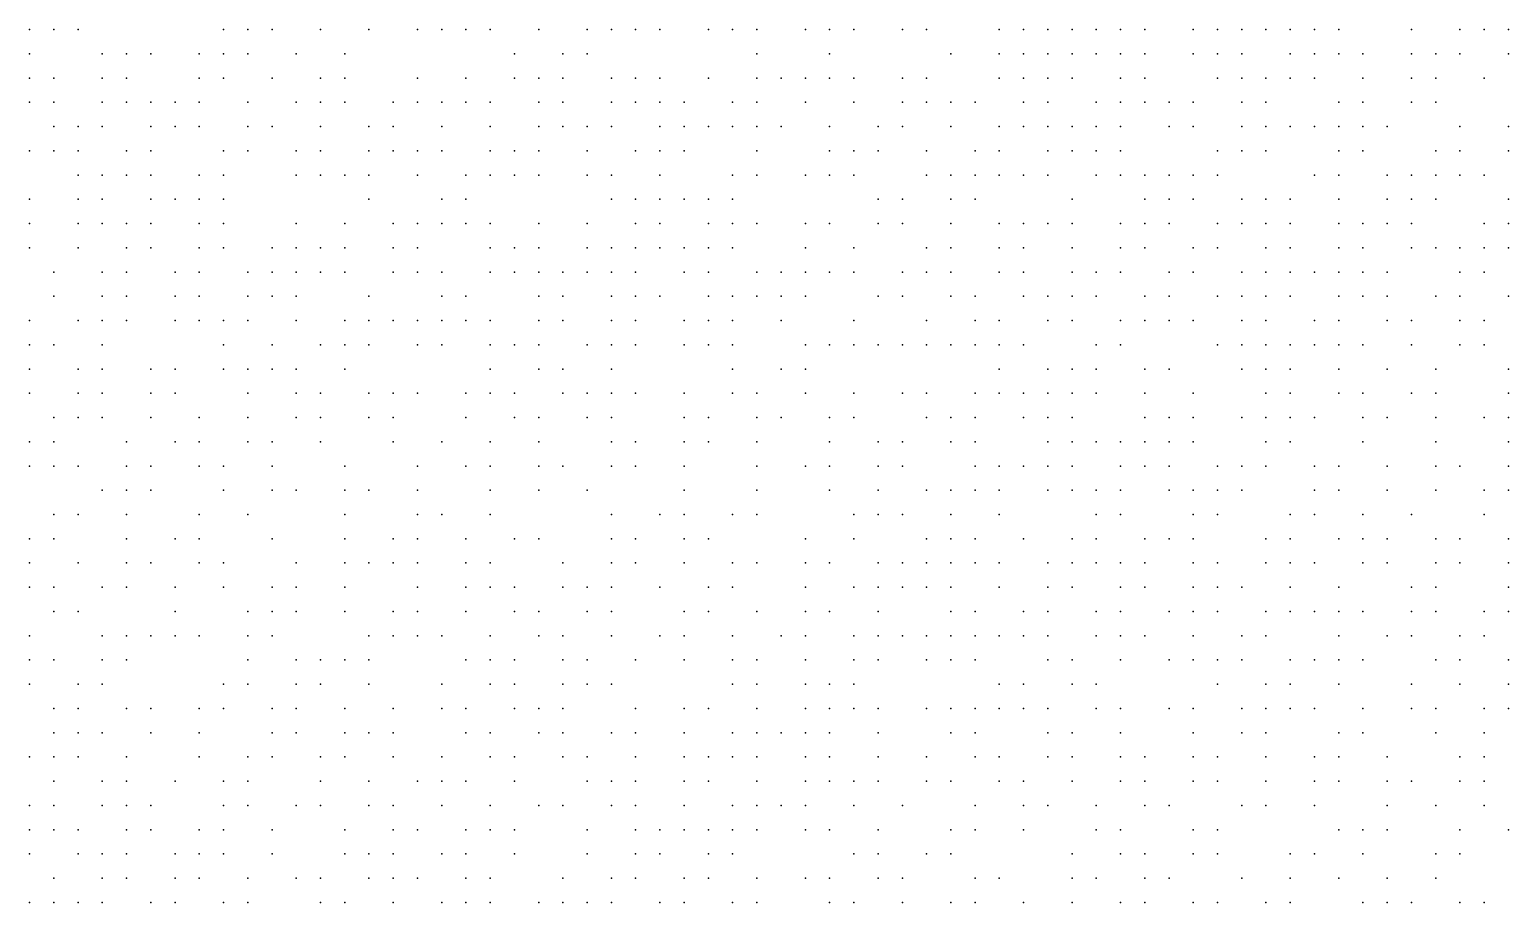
# Model space of a CAD drawing. Extents: x 429 to 793, y 817 to 1241.
# Drawn here: x 611.14 to 655.67, y 1161.17 to 1187.45 of the extents above; entities that cross this region are included whole.
import ezdxf

# ---------------------------------------------------------------- set-up
doc = ezdxf.new("R2010")
doc.units = 0

msp = doc.modelspace()

# ---------------------------------------------------------------- linework, layer by layer
for p in [(611.14, 1187.45, 253.295), (611.87, 1187.45, 253.313), (612.6, 1187.45, 253.321), (616.98, 1187.45, 253.184), (617.71, 1187.45, 253.151), (618.44, 1187.45, 253.118), (619.9, 1187.45, 253.045), (621.36, 1187.45, 252.993), (622.82, 1187.45, 252.933), (623.55, 1187.45, 252.856), (624.28, 1187.45, 252.778), (625.01, 1187.45, 252.711), (626.47, 1187.45, 252.627), (627.93, 1187.45, 252.463), (628.66, 1187.45, 252.442), (629.39, 1187.45, 252.354), (630.12, 1187.45, 252.267), (631.58, 1187.45, 252.152), (632.31, 1187.45, 252.037), (633.04, 1187.45, 251.883), (634.5, 1187.45, 251.813), (635.23, 1187.45, 251.609), (635.96, 1187.45, 251.562), (637.42, 1187.45, 251.444), (638.15, 1187.45, 251.327), (640.34, 1187.45, 250.957), (641.07, 1187.45, 250.86), (641.8, 1187.45, 250.762), (642.53, 1187.45, 250.578), (643.26, 1187.45, 250.491), (643.99, 1187.45, 250.404), (644.72, 1187.45, 250.158), (646.18, 1187.45, 250), (646.91, 1187.45, 249.818), (647.64, 1187.45, 249.635), (648.37, 1187.45, 249.627), (649.1, 1187.45, 249.372), (649.83, 1187.45, 249.245), (650.56, 1187.45, 249.137), (652.75, 1187.45, 248.605), (654.21, 1187.45, 248.175), (654.94, 1187.45, 247.963), (655.67, 1187.45, 247.95), (611.14, 1186.72, 253.387), (613.33, 1186.72, 253.363), (614.06, 1186.72, 253.343), (614.79, 1186.72, 253.323), (616.25, 1186.72, 253.283), (616.98, 1186.72, 253.243), (617.71, 1186.72, 253.233), (619.17, 1186.72, 253.147), (620.63, 1186.72, 253.053), (625.74, 1186.72, 252.734), (627.2, 1186.72, 252.583), (627.93, 1186.72, 252.54), (633.04, 1186.72, 251.961), (635.23, 1186.72, 251.75), (638.88, 1186.72, 251.187), (640.34, 1186.72, 251.047), (641.07, 1186.72, 250.951), (641.8, 1186.72, 250.854), (642.53, 1186.72, 250.67), (643.26, 1186.72, 250.583), (643.99, 1186.72, 250.418), (644.72, 1186.72, 250.261), (646.18, 1186.72, 250.103), (646.91, 1186.72, 249.921), (647.64, 1186.72, 249.738), (649.1, 1186.72, 249.484), (649.83, 1186.72, 249.357), (650.56, 1186.72, 249.248), (651.29, 1186.72, 248.93), (652.75, 1186.72, 248.725), (653.48, 1186.72, 248.52), (654.21, 1186.72, 248.295), (655.67, 1186.72, 248.07), (611.14, 1185.99, 253.478), (611.87, 1185.99, 253.487), (613.33, 1185.99, 253.447), (614.06, 1185.99, 253.427), (616.25, 1185.99, 253.367), (616.98, 1185.99, 253.327), (618.44, 1185.99, 253.281), (619.9, 1185.99, 253.192), (620.63, 1185.99, 253.132), (622.82, 1185.99, 253.012), (624.28, 1185.99, 252.857), (625.74, 1185.99, 252.779), (626.47, 1185.99, 252.703), (627.2, 1185.99, 252.66), (628.66, 1185.99, 252.523), (629.39, 1185.99, 252.436), (630.12, 1185.99, 252.348), (631.58, 1185.99, 252.233), (633.04, 1185.99, 252.003), (633.77, 1185.99, 251.966), (634.5, 1185.99, 251.892), (635.23, 1185.99, 251.829), (635.96, 1185.99, 251.648), (637.42, 1185.99, 251.531), (638.15, 1185.99, 251.413), (640.34, 1185.99, 251.133), (641.07, 1185.99, 250.993), (641.8, 1185.99, 250.946), (642.53, 1185.99, 250.761), (643.99, 1185.99, 250.522), (644.72, 1185.99, 250.364), (646.91, 1185.99, 250.024), (647.64, 1185.99, 249.842), (648.37, 1185.99, 249.659), (649.1, 1185.99, 249.596), (649.83, 1185.99, 249.468), (651.29, 1185.99, 249.05), (652.75, 1185.99, 248.845), (653.48, 1185.99, 248.64), (654.94, 1185.99, 248.19), (611.14, 1185.26, 253.57), (611.87, 1185.26, 253.55), (613.33, 1185.26, 253.53), (614.06, 1185.26, 253.538), (614.79, 1185.26, 253.514), (615.52, 1185.26, 253.48), (616.25, 1185.26, 253.47), (617.71, 1185.26, 253.37), (619.17, 1185.26, 253.33), (619.9, 1185.26, 253.27), (620.63, 1185.26, 253.21), (622.09, 1185.26, 253.15), (622.82, 1185.26, 253.09), (623.55, 1185.26, 253.058), (624.28, 1185.26, 252.993), (625.01, 1185.26, 252.935), (626.47, 1185.26, 252.78), (627.2, 1185.26, 252.692), (628.66, 1185.26, 252.616), (629.39, 1185.26, 252.554), (630.12, 1185.26, 252.492), (630.85, 1185.26, 252.376), (632.31, 1185.26, 252.269), (633.04, 1185.26, 252.216), (634.5, 1185.26, 251.97), (635.96, 1185.26, 251.823), (637.42, 1185.26, 251.661), (638.15, 1185.26, 251.5), (638.88, 1185.26, 251.434), (639.61, 1185.26, 251.301), (641.07, 1185.26, 251.08), (641.8, 1185.26, 250.94), (643.26, 1185.26, 250.783), (643.99, 1185.26, 250.625), (644.72, 1185.26, 250.521), (645.45, 1185.26, 250.416), (646.18, 1185.26, 250.221), (647.64, 1185.26, 249.945), (648.37, 1185.26, 249.762), (650.56, 1185.26, 249.375), (651.29, 1185.26, 249.17), (652.75, 1185.26, 248.965), (653.48, 1185.26, 248.76), (611.87, 1184.53, 253.634), (612.6, 1184.53, 253.61), (613.33, 1184.53, 253.562), (614.79, 1184.53, 253.602), (615.52, 1184.53, 253.568), (616.25, 1184.53, 253.558), (617.71, 1184.53, 253.439), (618.44, 1184.53, 253.429), (619.9, 1184.53, 253.321), (621.36, 1184.53, 253.266), (622.09, 1184.53, 253.22), (623.55, 1184.53, 253.141), (625.01, 1184.53, 252.96), (626.47, 1184.53, 252.865), (627.2, 1184.53, 252.803), (627.93, 1184.53, 252.741), (628.66, 1184.53, 252.701), (630.12, 1184.53, 252.577), (630.85, 1184.53, 252.461), (631.58, 1184.53, 252.408), (632.31, 1184.53, 252.354), (633.04, 1184.53, 252.162), (633.77, 1184.53, 252.109), (635.23, 1184.53, 251.984), (636.69, 1184.53, 251.756), (637.42, 1184.53, 251.676), (638.88, 1184.53, 251.529), (640.34, 1184.53, 251.234), (641.07, 1184.53, 251.168), (641.8, 1184.53, 251.04), (642.53, 1184.53, 250.944), (643.26, 1184.53, 250.839), (643.99, 1184.53, 250.627), (645.45, 1184.53, 250.526), (646.18, 1184.53, 250.331), (647.64, 1184.53, 250.044), (648.37, 1184.53, 249.867), (649.1, 1184.53, 249.779), (649.83, 1184.53, 249.7), (650.56, 1184.53, 249.441), (651.29, 1184.53, 249.305), (652.02, 1184.53, 249.169), (654.21, 1184.53, 248.65), (655.67, 1184.53, 248.322), (611.14, 1183.8, 253.753), (611.87, 1183.8, 253.728), (612.6, 1183.8, 253.699), (614.06, 1183.8, 253.626), (614.79, 1183.8, 253.667), (616.98, 1183.8, 253.548), (617.71, 1183.8, 253.527), (619.17, 1183.8, 253.493), (619.9, 1183.8, 253.436), (621.36, 1183.8, 253.312), (622.09, 1183.8, 253.303), (622.82, 1183.8, 253.257), (623.55, 1183.8, 253.224), (625.01, 1183.8, 253.044), (625.74, 1183.8, 253.011), (626.47, 1183.8, 252.95), (627.93, 1183.8, 252.863), (629.39, 1183.8, 252.724), (630.12, 1183.8, 252.662), (630.85, 1183.8, 252.546), (633.04, 1183.8, 252.301), (635.23, 1183.8, 252.041), (635.96, 1183.8, 251.918), (636.69, 1183.8, 251.837), (638.15, 1183.8, 251.69), (639.61, 1183.8, 251.396), (640.34, 1183.8, 251.329), (641.8, 1183.8, 251.14), (642.53, 1183.8, 250.997), (643.26, 1183.8, 250.949), (643.99, 1183.8, 250.737), (646.91, 1183.8, 250.243), (647.64, 1183.8, 250.154), (648.37, 1183.8, 249.977), (650.56, 1183.8, 249.574), (651.29, 1183.8, 249.438), (653.48, 1183.8, 248.893), (654.21, 1183.8, 248.674), (655.67, 1183.8, 248.455), (612.6, 1183.07, 253.763), (613.33, 1183.07, 253.739), (614.06, 1183.07, 253.715), (614.79, 1183.07, 253.691), (616.25, 1183.07, 253.646), (616.98, 1183.07, 253.636), (619.17, 1183.07, 253.575), (619.9, 1183.07, 253.518), (620.63, 1183.07, 253.46), (621.36, 1183.07, 253.395), (622.82, 1183.07, 253.34), (624.28, 1183.07, 253.16), (625.01, 1183.07, 253.127), (625.74, 1183.07, 253.11), (626.47, 1183.07, 253.035), (627.93, 1183.07, 252.947), (628.66, 1183.07, 252.86), (630.12, 1183.07, 252.685), (632.31, 1183.07, 252.439), (633.04, 1183.07, 252.386), (634.5, 1183.07, 252.245), (635.23, 1183.07, 252.133), (635.96, 1183.07, 252.02), (638.15, 1183.07, 251.785), (638.88, 1183.07, 251.557), (639.61, 1183.07, 251.491), (640.34, 1183.07, 251.424), (641.07, 1183.07, 251.372), (641.8, 1183.07, 251.24), (643.26, 1183.07, 250.953), (643.99, 1183.07, 250.847), (644.72, 1183.07, 250.741), (645.45, 1183.07, 250.636), (646.18, 1183.07, 250.441), (646.91, 1183.07, 250.353), (649.83, 1183.07, 249.82), (650.56, 1183.07, 249.635), (652.02, 1183.07, 249.299), (652.75, 1183.07, 249.163), (653.48, 1183.07, 249.027), (654.21, 1183.07, 248.808), (654.94, 1183.07, 248.698), (611.14, 1182.34, 253.845), (612.6, 1182.34, 253.82), (613.33, 1182.34, 253.827), (614.79, 1182.34, 253.779), (615.52, 1182.34, 253.755), (616.25, 1182.34, 253.735), (616.98, 1182.34, 253.724), (621.36, 1182.34, 253.479), (623.55, 1182.34, 253.308), (624.28, 1182.34, 253.275), (628.66, 1182.34, 252.871), (629.39, 1182.34, 252.809), (630.12, 1182.34, 252.747), (630.85, 1182.34, 252.631), (631.58, 1182.34, 252.578), (632.31, 1182.34, 252.524), (636.69, 1182.34, 252.027), (637.42, 1182.34, 251.866), (638.88, 1182.34, 251.719), (639.61, 1182.34, 251.586), (642.53, 1182.34, 251.097), (644.72, 1182.34, 250.851), (645.45, 1182.34, 250.746), (646.18, 1182.34, 250.551), (647.64, 1182.34, 250.374), (648.37, 1182.34, 250.107), (649.1, 1182.34, 249.94), (650.56, 1182.34, 249.755), (652.02, 1182.34, 249.432), (652.75, 1182.34, 249.296), (653.48, 1182.34, 249.16), (655.67, 1182.34, 248.589), (611.14, 1181.61, 253.937), (612.6, 1181.61, 253.912), (613.33, 1181.61, 253.887), (614.06, 1181.61, 253.891), (614.79, 1181.61, 253.867), (616.25, 1181.61, 253.823), (616.98, 1181.61, 253.757), (619.17, 1181.61, 253.657), (620.63, 1181.61, 253.542), (622.09, 1181.61, 253.516), (622.82, 1181.61, 253.423), (623.55, 1181.61, 253.391), (624.28, 1181.61, 253.359), (625.01, 1181.61, 253.27), (626.47, 1181.61, 253.12), (627.93, 1181.61, 253.033), (629.39, 1181.61, 252.894), (630.12, 1181.61, 252.832), (631.58, 1181.61, 252.663), (632.31, 1181.61, 252.547), (633.04, 1181.61, 252.442), (634.5, 1181.61, 252.337), (635.23, 1181.61, 252.224), (636.69, 1181.61, 252.041), (637.42, 1181.61, 251.961), (638.88, 1181.61, 251.814), (640.34, 1181.61, 251.605), (641.07, 1181.61, 251.473), (641.8, 1181.61, 251.34), (642.53, 1181.61, 251.197), (643.99, 1181.61, 251.055), (644.72, 1181.61, 250.961), (645.45, 1181.61, 250.856), (646.91, 1181.61, 250.573), (647.64, 1181.61, 250.395), (648.37, 1181.61, 250.228), (649.1, 1181.61, 250.06), (650.56, 1181.61, 249.875), (651.29, 1181.61, 249.69), (652.02, 1181.61, 249.566), (652.75, 1181.61, 249.43), (654.94, 1181.61, 248.855), (655.67, 1181.61, 248.648), (611.14, 1180.88, 254.028), (612.6, 1180.88, 254.003), (614.06, 1180.88, 253.953), (614.79, 1180.88, 253.956), (616.25, 1180.88, 253.888), (616.98, 1180.88, 253.838), (618.44, 1180.88, 253.788), (619.17, 1180.88, 253.738), (619.9, 1180.88, 253.681), (620.63, 1180.88, 253.623), (622.09, 1180.88, 253.566), (622.82, 1180.88, 253.507), (625.01, 1180.88, 253.355), (625.74, 1180.88, 253.28), (626.47, 1180.88, 253.205), (627.93, 1180.88, 253.117), (628.66, 1180.88, 253.03), (629.39, 1180.88, 252.943), (630.12, 1180.88, 252.917), (630.85, 1180.88, 252.855), (631.58, 1180.88, 252.743), (632.31, 1180.88, 252.638), (634.5, 1180.88, 252.428), (635.96, 1180.88, 252.203), (638.15, 1180.88, 251.975), (638.88, 1180.88, 251.909), (640.34, 1180.88, 251.705), (641.07, 1180.88, 251.572), (642.53, 1180.88, 251.297), (643.99, 1180.88, 251.155), (644.72, 1180.88, 251.013), (646.18, 1180.88, 250.771), (646.91, 1180.88, 250.683), (648.37, 1180.88, 250.348), (649.1, 1180.88, 250.18), (650.56, 1180.88, 249.995), (651.29, 1180.88, 249.81), (652.75, 1180.88, 249.563), (653.48, 1180.88, 249.317), (654.21, 1180.88, 249.207), (654.94, 1180.88, 249), (655.67, 1180.88, 248.792), (611.87, 1180.15, 254.119), (613.33, 1180.15, 254.07), (614.06, 1180.15, 254.045), (615.52, 1180.15, 254.02), (616.25, 1180.15, 253.97), (617.71, 1180.15, 253.901), (618.44, 1180.15, 253.87), (619.17, 1180.15, 253.82), (619.9, 1180.15, 253.799), (620.63, 1180.15, 253.757), (622.09, 1180.15, 253.648), (622.82, 1180.15, 253.59), (623.55, 1180.15, 253.515), (625.01, 1180.15, 253.451), (625.74, 1180.15, 253.398), (626.47, 1180.15, 253.344), (627.2, 1180.15, 253.251), (627.93, 1180.15, 253.212), (628.66, 1180.15, 253.173), (629.39, 1180.15, 253.027), (630.85, 1180.15, 252.94), (631.58, 1180.15, 252.835), (633.04, 1180.15, 252.665), (633.77, 1180.15, 252.592), (634.5, 1180.15, 252.52), (635.23, 1180.15, 252.416), (635.96, 1180.15, 252.364), (637.42, 1180.15, 252.183), (638.15, 1180.15, 252.07), (638.88, 1180.15, 251.938), (640.34, 1180.15, 251.81), (641.07, 1180.15, 251.72), (642.53, 1180.15, 251.473), (643.26, 1180.15, 251.406), (643.99, 1180.15, 251.255), (645.45, 1180.15, 250.97), (646.18, 1180.15, 250.803), (647.64, 1180.15, 250.635), (648.37, 1180.15, 250.467), (649.1, 1180.15, 250.414), (649.83, 1180.15, 250.212), (650.56, 1180.15, 250.115), (651.29, 1180.15, 249.93), (652.02, 1180.15, 249.745), (654.21, 1180.15, 249.352), (654.94, 1180.15, 249.145), (611.87, 1179.42, 254.213), (613.33, 1179.42, 254.117), (614.06, 1179.42, 254.116), (615.52, 1179.42, 254.103), (616.25, 1179.42, 254.022), (617.71, 1179.42, 253.941), (618.44, 1179.42, 253.944), (619.17, 1179.42, 253.903), (621.36, 1179.42, 253.736), (623.55, 1179.42, 253.613), (624.28, 1179.42, 253.559), (626.47, 1179.42, 253.42), (627.2, 1179.42, 253.328), (628.66, 1179.42, 253.134), (629.39, 1179.42, 253.095), (630.12, 1179.42, 253.056), (631.58, 1179.42, 252.882), (632.31, 1179.42, 252.81), (633.04, 1179.42, 252.751), (633.77, 1179.42, 252.679), (634.5, 1179.42, 252.607), (636.69, 1179.42, 252.312), (637.42, 1179.42, 252.209), (638.88, 1179.42, 252.08), (639.61, 1179.42, 251.9), (641.07, 1179.42, 251.82), (641.8, 1179.42, 251.64), (642.53, 1179.42, 251.573), (643.26, 1179.42, 251.339), (644.72, 1179.42, 251.204), (645.45, 1179.42, 251.08), (646.91, 1179.42, 250.868), (647.64, 1179.42, 250.641), (648.37, 1179.42, 250.527), (649.1, 1179.42, 250.425), (650.56, 1179.42, 250.124), (651.29, 1179.42, 249.949), (652.02, 1179.42, 249.861), (653.48, 1179.42, 249.566), (654.21, 1179.42, 249.426), (655.67, 1179.42, 249.009), (611.14, 1178.69, 254.234), (612.6, 1178.69, 254.211), (613.33, 1178.69, 254.21), (614.06, 1178.69, 254.21), (615.52, 1178.69, 254.187), (616.25, 1178.69, 254.137), (616.98, 1178.69, 254.065), (617.71, 1178.69, 254.025), (619.17, 1178.69, 253.987), (620.63, 1178.69, 253.84), (621.36, 1178.69, 253.82), (622.09, 1178.69, 253.799), (622.82, 1178.69, 253.75), (623.55, 1178.69, 253.67), (624.28, 1178.69, 253.636), (625.01, 1178.69, 253.528), (626.47, 1178.69, 253.497), (627.2, 1178.69, 253.404), (628.66, 1178.69, 253.25), (629.39, 1178.69, 253.171), (630.85, 1178.69, 253.103), (631.58, 1178.69, 253.006), (632.31, 1178.69, 252.896), (633.77, 1178.69, 252.766), (635.96, 1178.69, 252.451), (638.15, 1178.69, 252.253), (639.61, 1178.69, 252), (640.34, 1178.69, 251.91), (641.8, 1178.69, 251.74), (642.53, 1178.69, 251.506), (643.99, 1178.69, 251.371), (644.72, 1178.69, 251.304), (645.45, 1178.69, 251.19), (646.18, 1178.69, 251.045), (647.64, 1178.69, 250.766), (648.37, 1178.69, 250.652), (649.83, 1178.69, 250.337), (650.56, 1178.69, 250.249), (652.02, 1178.69, 249.986), (652.75, 1178.69, 249.695), (654.21, 1178.69, 249.571), (654.94, 1178.69, 249.293), (611.14, 1177.96, 254.327), (611.87, 1177.96, 254.307), (613.33, 1177.96, 254.304), (616.98, 1177.96, 254.149), (618.44, 1177.96, 254.068), (619.9, 1177.96, 253.966), (620.63, 1177.96, 253.924), (621.36, 1177.96, 253.903), (622.82, 1177.96, 253.83), (623.55, 1177.96, 253.75), (625.01, 1177.96, 253.67), (625.74, 1177.96, 253.551), (626.47, 1177.96, 253.52), (627.93, 1177.96, 253.365), (628.66, 1177.96, 253.326), (629.39, 1177.96, 253.265), (630.85, 1177.96, 253.185), (631.58, 1177.96, 253.087), (632.31, 1177.96, 252.99), (634.5, 1177.96, 252.78), (635.23, 1177.96, 252.59), (635.96, 1177.96, 252.538), (636.69, 1177.96, 252.486), (637.42, 1177.96, 252.45), (638.15, 1177.96, 252.345), (638.88, 1177.96, 252.225), (639.61, 1177.96, 252.105), (640.34, 1177.96, 252.01), (641.07, 1177.96, 251.92), (643.26, 1177.96, 251.539), (643.99, 1177.96, 251.471), (646.91, 1177.96, 251.004), (647.64, 1177.96, 250.891), (648.37, 1177.96, 250.777), (649.1, 1177.96, 250.55), (649.83, 1177.96, 250.462), (650.56, 1177.96, 250.374), (651.29, 1177.96, 250.199), (652.75, 1177.96, 249.83), (654.21, 1177.96, 249.638), (654.94, 1177.96, 249.438), (611.14, 1177.23, 254.42), (612.6, 1177.23, 254.398), (613.33, 1177.23, 254.397), (614.79, 1177.23, 254.31), (615.52, 1177.23, 254.27), (616.98, 1177.23, 254.17), (617.71, 1177.23, 254.191), (618.44, 1177.23, 254.151), (619.17, 1177.23, 254.07), (620.63, 1177.23, 254.028), (625.01, 1177.23, 253.681), (626.47, 1177.23, 253.574), (627.2, 1177.23, 253.481), (628.66, 1177.23, 253.403), (632.31, 1177.23, 252.997), (633.77, 1177.23, 252.852), (634.5, 1177.23, 252.728), (640.34, 1177.23, 252.11), (641.8, 1177.23, 251.84), (642.53, 1177.23, 251.773), (643.26, 1177.23, 251.639), (644.72, 1177.23, 251.428), (645.45, 1177.23, 251.3), (647.64, 1177.23, 251.016), (648.37, 1177.23, 250.902), (649.1, 1177.23, 250.675), (650.56, 1177.23, 250.499), (652.02, 1177.23, 250.135), (653.48, 1177.23, 249.772), (655.67, 1177.23, 249.444), (611.14, 1176.5, 254.514), (612.6, 1176.5, 254.492), (613.33, 1176.5, 254.433), (614.79, 1176.5, 254.393), (615.52, 1176.5, 254.353), (617.71, 1176.5, 254.253), (619.17, 1176.5, 254.153), (619.9, 1176.5, 254.132), (621.36, 1176.5, 254.035), (622.09, 1176.5, 253.973), (622.82, 1176.5, 253.91), (624.28, 1176.5, 253.83), (625.01, 1176.5, 253.75), (625.74, 1176.5, 253.704), (627.2, 1176.5, 253.558), (627.93, 1176.5, 253.519), (628.66, 1176.5, 253.427), (629.39, 1176.5, 253.347), (630.85, 1176.5, 253.267), (632.31, 1176.5, 253.072), (633.04, 1176.5, 253.011), (634.5, 1176.5, 252.867), (635.96, 1176.5, 252.647), (637.42, 1176.5, 252.542), (638.15, 1176.5, 252.437), (639.61, 1176.5, 252.197), (640.34, 1176.5, 252.12), (641.07, 1176.5, 252.03), (641.8, 1176.5, 251.94), (642.53, 1176.5, 251.873), (643.26, 1176.5, 251.665), (644.72, 1176.5, 251.538), (646.18, 1176.5, 251.265), (648.37, 1176.5, 251.027), (649.1, 1176.5, 250.8), (650.56, 1176.5, 250.624), (651.29, 1176.5, 250.44), (652.75, 1176.5, 250.1), (653.48, 1176.5, 249.908), (655.67, 1176.5, 249.589), (611.87, 1175.77, 254.587), (612.6, 1175.77, 254.586), (613.33, 1175.77, 254.517), (614.79, 1175.77, 254.477), (616.25, 1175.77, 254.387), (617.71, 1175.77, 254.337), (619.17, 1175.77, 254.237), (619.9, 1175.77, 254.216), (621.36, 1175.77, 254.115), (622.09, 1175.77, 254.053), (624.28, 1175.77, 253.91), (625.74, 1175.77, 253.75), (626.47, 1175.77, 253.727), (627.93, 1175.77, 253.588), (628.66, 1175.77, 253.508), (630.85, 1175.77, 253.348), (631.58, 1175.77, 253.251), (633.04, 1175.77, 253.056), (633.77, 1175.77, 253.026), (635.23, 1175.77, 252.843), (635.96, 1175.77, 252.738), (638.15, 1175.77, 252.528), (638.88, 1175.77, 252.408), (639.61, 1175.77, 252.288), (641.07, 1175.77, 252.168), (641.8, 1175.77, 252.04), (642.53, 1175.77, 251.973), (644.72, 1175.77, 251.647), (645.45, 1175.77, 251.52), (646.18, 1175.77, 251.375), (647.64, 1175.77, 251.23), (648.37, 1175.77, 251.085), (649.1, 1175.77, 250.925), (649.83, 1175.77, 250.837), (651.29, 1175.77, 250.575), (652.02, 1175.77, 250.405), (653.48, 1175.77, 250.042), (654.94, 1175.77, 249.85), (655.67, 1175.77, 249.658), (611.14, 1175.04, 254.71), (611.87, 1175.04, 254.68), (614.06, 1175.04, 254.6), (615.52, 1175.04, 254.52), (616.25, 1175.04, 254.505), (617.71, 1175.04, 254.42), (618.44, 1175.04, 254.37), (619.9, 1175.04, 254.258), (622.09, 1175.04, 254.165), (623.55, 1175.04, 254.036), (625.01, 1175.04, 253.969), (626.47, 1175.04, 253.75), (628.66, 1175.04, 253.604), (629.39, 1175.04, 253.546), (630.85, 1175.04, 253.43), (631.58, 1175.04, 253.343), (633.04, 1175.04, 253.137), (635.23, 1175.04, 252.935), (636.69, 1175.04, 252.841), (637.42, 1175.04, 252.725), (638.88, 1175.04, 252.565), (639.61, 1175.04, 252.38), (641.8, 1175.04, 252.14), (642.53, 1175.04, 252.012), (643.26, 1175.04, 251.885), (643.99, 1175.04, 251.808), (644.72, 1175.04, 251.758), (645.45, 1175.04, 251.63), (646.18, 1175.04, 251.563), (648.37, 1175.04, 251.195), (649.1, 1175.04, 251.05), (651.29, 1175.04, 250.71), (653.48, 1175.04, 250.279), (655.67, 1175.04, 249.793), (611.14, 1174.31, 254.79), (611.87, 1174.31, 254.78), (612.6, 1174.31, 254.737), (614.06, 1174.31, 254.629), (614.79, 1174.31, 254.65), (616.25, 1174.31, 254.598), (616.98, 1174.31, 254.474), (618.44, 1174.31, 254.444), (620.63, 1174.31, 254.308), (622.82, 1174.31, 254.201), (624.28, 1174.31, 254.086), (625.01, 1174.31, 253.935), (626.47, 1174.31, 253.867), (627.2, 1174.31, 253.777), (628.66, 1174.31, 253.661), (629.39, 1174.31, 253.631), (630.85, 1174.31, 253.515), (633.04, 1174.31, 253.256), (634.5, 1174.31, 253.128), (635.23, 1174.31, 252.989), (636.69, 1174.31, 252.864), (637.42, 1174.31, 252.79), (639.61, 1174.31, 252.456), (640.34, 1174.31, 252.401), (641.07, 1174.31, 252.291), (641.8, 1174.31, 252.243), (642.53, 1174.31, 252.164), (643.99, 1174.31, 251.897), (644.72, 1174.31, 251.832), (645.45, 1174.31, 251.743), (646.91, 1174.31, 251.43), (647.64, 1174.31, 251.363), (648.37, 1174.31, 251.297), (649.83, 1174.31, 251.067), (650.56, 1174.31, 250.835), (652.02, 1174.31, 250.602), (653.48, 1174.31, 250.188), (654.21, 1174.31, 250.097), (655.67, 1174.31, 249.915), (613.33, 1173.58, 254.794), (614.06, 1173.58, 254.722), (614.79, 1173.58, 254.686), (616.98, 1173.58, 254.583), (618.44, 1173.58, 254.537), (619.17, 1173.58, 254.493), (620.63, 1173.58, 254.426), (621.36, 1173.58, 254.296), (622.82, 1173.58, 254.237), (625.01, 1173.58, 254.052), (626.47, 1173.58, 253.92), (627.93, 1173.58, 253.84), (630.85, 1173.58, 253.6), (633.04, 1173.58, 253.341), (635.23, 1173.58, 253.124), (636.69, 1173.58, 252.938), (638.15, 1173.58, 252.813), (638.88, 1173.58, 252.607), (639.61, 1173.58, 252.552), (640.34, 1173.58, 252.498), (641.8, 1173.58, 252.347), (642.53, 1173.58, 252.234), (643.26, 1173.58, 252.1), (643.99, 1173.58, 252.01), (645.45, 1173.58, 251.857), (646.18, 1173.58, 251.61), (646.91, 1173.58, 251.543), (647.64, 1173.58, 251.477), (649.83, 1173.58, 251.084), (650.56, 1173.58, 250.968), (652.02, 1173.58, 250.736), (653.48, 1173.58, 250.412), (654.94, 1173.58, 250.14), (655.67, 1173.58, 250.049), (611.87, 1172.85, 254.88), (612.6, 1172.85, 254.83), (614.06, 1172.85, 254.815), (616.25, 1172.85, 254.691), (617.71, 1172.85, 254.646), (620.63, 1172.85, 254.427), (622.82, 1172.85, 254.284), (623.55, 1172.85, 254.203), (625.01, 1172.85, 254.135), (628.66, 1172.85, 253.831), (630.12, 1172.85, 253.658), (630.85, 1172.85, 253.556), (632.31, 1172.85, 253.469), (633.04, 1172.85, 253.426), (635.96, 1172.85, 253.109), (636.69, 1172.85, 253.035), (637.42, 1172.85, 252.887), (638.88, 1172.85, 252.704), (640.34, 1172.85, 252.594), (643.26, 1172.85, 252.213), (643.99, 1172.85, 252.124), (646.18, 1172.85, 251.79), (646.91, 1172.85, 251.657), (649.1, 1172.85, 251.293), (649.83, 1172.85, 251.141), (651.29, 1172.85, 250.985), (652.75, 1172.85, 250.637), (654.94, 1172.85, 250.273), (611.14, 1172.12, 255.02), (611.87, 1172.12, 254.98), (614.06, 1172.12, 254.909), (615.52, 1172.12, 254.836), (616.25, 1172.12, 254.785), (618.44, 1172.12, 254.64), (620.63, 1172.12, 254.513), (622.09, 1172.12, 254.415), (622.82, 1172.12, 254.368), (624.28, 1172.12, 254.252), (625.74, 1172.12, 254.083), (626.47, 1172.12, 254.005), (628.66, 1172.12, 253.859), (629.39, 1172.12, 253.801), (630.85, 1172.12, 253.685), (631.58, 1172.12, 253.598), (634.5, 1172.12, 253.305), (635.96, 1172.12, 253.12), (638.15, 1172.12, 252.91), (638.88, 1172.12, 252.8), (639.61, 1172.12, 252.746), (641.07, 1172.12, 252.56), (642.53, 1172.12, 252.337), (643.26, 1172.12, 252.225), (644.72, 1172.12, 252.059), (645.45, 1172.12, 251.97), (646.18, 1172.12, 251.903), (648.37, 1172.12, 251.548), (649.1, 1172.12, 251.415), (650.56, 1172.12, 251.11), (651.29, 1172.12, 251.119), (652.02, 1172.12, 250.886), (653.48, 1172.12, 250.679), (654.21, 1172.12, 250.497), (655.67, 1172.12, 250.212), (611.14, 1171.39, 255.12), (612.6, 1171.39, 255.03), (614.06, 1171.39, 254.98), (614.79, 1171.39, 254.966), (616.25, 1171.39, 254.878), (616.98, 1171.39, 254.863), (619.17, 1171.39, 254.667), (620.63, 1171.39, 254.599), (621.36, 1171.39, 254.532), (622.09, 1171.39, 254.499), (622.82, 1171.39, 254.451), (624.28, 1171.39, 254.336), (625.01, 1171.39, 254.245), (627.2, 1171.39, 254.09), (628.66, 1171.39, 253.93), (629.39, 1171.39, 253.886), (630.85, 1171.39, 253.77), (632.31, 1171.39, 253.578), (633.04, 1171.39, 253.486), (634.5, 1171.39, 253.393), (635.23, 1171.39, 253.301), (636.69, 1171.39, 253.154), (637.42, 1171.39, 253.08), (638.15, 1171.39, 253.007), (638.88, 1171.39, 252.897), (639.61, 1171.39, 252.773), (640.34, 1171.39, 252.663), (641.8, 1171.39, 252.553), (642.53, 1171.39, 252.441), (643.26, 1171.39, 252.328), (643.99, 1171.39, 252.261), (644.72, 1171.39, 252.172), (646.18, 1171.39, 251.95), (646.91, 1171.39, 251.802), (648.37, 1171.39, 251.669), (649.1, 1171.39, 251.537), (649.83, 1171.39, 251.384), (651.29, 1171.39, 251.136), (652.02, 1171.39, 251.02), (653.48, 1171.39, 250.812), (654.21, 1171.39, 250.532), (655.67, 1171.39, 250.359), (611.14, 1170.66, 255.22), (611.87, 1170.66, 255.18), (613.33, 1170.66, 255.13), (614.06, 1170.66, 255.08), (615.52, 1170.66, 255.023), (616.98, 1170.66, 254.933), (618.44, 1170.66, 254.813), (619.17, 1170.66, 254.753), (620.63, 1170.66, 254.686), (622.82, 1170.66, 254.534), (624.28, 1170.66, 254.408), (625.01, 1170.66, 254.33), (625.74, 1170.66, 254.253), (627.2, 1170.66, 254.175), (627.93, 1170.66, 254.095), (628.66, 1170.66, 254.015), (630.12, 1170.66, 253.913), (631.58, 1170.66, 253.759), (632.31, 1170.66, 253.667), (634.5, 1170.66, 253.482), (635.96, 1170.66, 253.297), (636.69, 1170.66, 253.204), (637.42, 1170.66, 253.177), (638.15, 1170.66, 253.103), (638.88, 1170.66, 252.987), (640.34, 1170.66, 252.767), (641.8, 1170.66, 252.657), (642.53, 1170.66, 252.544), (643.99, 1170.66, 252.319), (644.72, 1170.66, 252.286), (646.18, 1170.66, 252.056), (646.91, 1170.66, 251.923), (647.64, 1170.66, 251.791), (649.1, 1170.66, 251.658), (650.56, 1170.66, 251.353), (652.75, 1170.66, 251.037), (653.48, 1170.66, 250.851), (655.67, 1170.66, 250.506), (611.87, 1169.93, 255.317), (612.6, 1169.93, 255.265), (615.52, 1169.93, 255.08), (617.71, 1169.93, 254.96), (618.44, 1169.93, 254.9), (619.17, 1169.93, 254.886), (620.63, 1169.93, 254.787), (622.09, 1169.93, 254.638), (622.82, 1169.93, 254.57), (624.28, 1169.93, 254.493), (625.74, 1169.93, 254.372), (626.47, 1169.93, 254.316), (627.93, 1169.93, 254.192), (628.66, 1169.93, 254.1), (630.85, 1169.93, 253.94), (631.58, 1169.93, 253.848), (633.04, 1169.93, 253.7), (634.5, 1169.93, 253.57), (635.23, 1169.93, 253.489), (636.69, 1169.93, 253.292), (638.88, 1169.93, 253.09), (639.61, 1169.93, 252.98), (641.07, 1169.93, 252.836), (641.8, 1169.93, 252.76), (643.26, 1169.93, 252.535), (643.99, 1169.93, 252.423), (645.45, 1169.93, 252.31), (646.18, 1169.93, 252.177), (646.91, 1169.93, 252.045), (648.37, 1169.93, 251.872), (649.1, 1169.93, 251.78), (649.83, 1169.93, 251.639), (650.56, 1169.93, 251.475), (651.29, 1169.93, 251.323), (652.75, 1169.93, 251.17), (653.48, 1169.93, 250.997), (654.94, 1169.93, 250.652), (655.67, 1169.93, 250.598), (611.14, 1169.2, 255.353), (613.33, 1169.2, 255.25), (614.06, 1169.2, 255.236), (614.79, 1169.2, 255.206), (615.52, 1169.2, 255.191), (616.25, 1169.2, 255.117), (617.71, 1169.2, 255.025), (618.44, 1169.2, 254.932), (621.36, 1169.2, 254.76), (622.09, 1169.2, 254.707), (622.82, 1169.2, 254.68), (623.55, 1169.2, 254.653), (625.01, 1169.2, 254.484), (626.47, 1169.2, 254.398), (627.2, 1169.2, 254.342), (628.66, 1169.2, 254.158), (630.12, 1169.2, 254.056), (630.85, 1169.2, 254.022), (632.31, 1169.2, 253.83), (633.77, 1169.2, 253.72), (634.5, 1169.2, 253.655), (635.96, 1169.2, 253.448), (636.69, 1169.2, 253.366), (637.42, 1169.2, 253.326), (638.15, 1169.2, 253.288), (638.88, 1169.2, 253.142), (639.61, 1169.2, 253.066), (640.34, 1169.2, 252.989), (641.07, 1169.2, 252.931), (641.8, 1169.2, 252.855), (643.26, 1169.2, 252.608), (643.99, 1169.2, 252.557), (644.72, 1169.2, 252.456), (646.18, 1169.2, 252.242), (647.64, 1169.2, 252.057), (648.37, 1169.2, 251.989), (650.56, 1169.2, 251.569), (652.02, 1169.2, 251.357), (652.75, 1169.2, 251.297), (654.21, 1169.2, 250.951), (654.94, 1169.2, 250.834), (611.14, 1168.47, 255.45), (611.87, 1168.47, 255.413), (613.33, 1168.47, 255.347), (614.06, 1168.47, 255.332), (617.71, 1168.47, 255.108), (619.17, 1168.47, 254.97), (619.9, 1168.47, 254.897), (620.63, 1168.47, 254.87), (621.36, 1168.47, 254.843), (624.28, 1168.47, 254.621), (625.01, 1168.47, 254.565), (625.74, 1168.47, 254.454), (627.2, 1168.47, 254.423), (627.93, 1168.47, 254.274), (629.39, 1168.47, 254.171), (630.85, 1168.47, 254.103), (632.31, 1168.47, 253.915), (633.04, 1168.47, 253.785), (634.5, 1168.47, 253.74), (635.96, 1168.47, 253.533), (636.69, 1168.47, 253.451), (638.15, 1168.47, 253.377), (638.88, 1168.47, 253.277), (639.61, 1168.47, 253.161), (641.8, 1168.47, 252.95), (642.53, 1168.47, 252.754), (643.99, 1168.47, 252.601), (645.45, 1168.47, 252.52), (646.18, 1168.47, 252.405), (646.91, 1168.47, 252.266), (647.64, 1168.47, 252.081), (649.1, 1168.47, 252.013), (649.83, 1168.47, 251.756), (650.56, 1168.47, 251.685), (651.29, 1168.47, 251.544), (653.48, 1168.47, 251.263), (654.21, 1168.47, 251.086), (655.67, 1168.47, 250.733), (611.14, 1167.74, 255.547), (612.6, 1167.74, 255.473), (613.33, 1167.74, 255.444), (616.98, 1167.74, 255.189), (617.71, 1167.74, 255.191), (619.17, 1167.74, 255.053), (619.9, 1167.74, 255.007), (621.36, 1167.74, 254.927), (623.55, 1167.74, 254.737), (625.01, 1167.74, 254.647), (625.74, 1167.74, 254.535), (627.2, 1167.74, 254.389), (627.93, 1167.74, 254.355), (628.66, 1167.74, 254.321), (632.31, 1167.74, 254), (633.04, 1167.74, 253.87), (634.5, 1167.74, 253.699), (635.23, 1167.74, 253.659), (635.96, 1167.74, 253.618), (640.34, 1167.74, 253.103), (641.07, 1167.74, 253.026), (642.53, 1167.74, 252.849), (643.26, 1167.74, 252.798), (646.91, 1167.74, 252.383), (648.37, 1167.74, 252.106), (649.1, 1167.74, 251.943), (650.56, 1167.74, 251.802), (652.75, 1167.74, 251.423), (654.21, 1167.74, 251.221), (655.67, 1167.74, 250.868), (611.87, 1167.01, 255.607), (612.6, 1167.01, 255.57), (614.06, 1167.01, 255.526), (614.79, 1167.01, 255.408), (616.25, 1167.01, 255.345), (616.98, 1167.01, 255.277), (618.44, 1167.01, 255.182), (619.17, 1167.01, 255.136), (620.63, 1167.01, 255.037), (622.09, 1167.01, 254.887), (623.55, 1167.01, 254.82), (624.28, 1167.01, 254.74), (625.74, 1167.01, 254.617), (626.47, 1167.01, 254.561), (627.2, 1167.01, 254.505), (629.39, 1167.01, 254.265), (630.85, 1167.01, 254.185), (631.58, 1167.01, 254.098), (633.04, 1167.01, 253.955), (634.5, 1167.01, 253.825), (635.23, 1167.01, 253.744), (635.96, 1167.01, 253.703), (636.69, 1167.01, 253.552), (638.15, 1167.01, 253.465), (638.88, 1167.01, 253.365), (639.61, 1167.01, 253.274), (640.34, 1167.01, 253.198), (641.07, 1167.01, 253.121), (641.8, 1167.01, 253.045), (643.26, 1167.01, 252.893), (643.99, 1167.01, 252.723), (645.45, 1167.01, 252.625), (646.18, 1167.01, 252.51), (647.64, 1167.01, 252.315), (648.37, 1167.01, 252.222), (649.1, 1167.01, 252.13), (649.83, 1167.01, 251.989), (651.29, 1167.01, 251.688), (652.75, 1167.01, 251.55), (653.48, 1167.01, 251.39), (654.94, 1167.01, 251.121), (655.67, 1167.01, 251.003), (611.87, 1166.28, 255.703), (612.6, 1166.28, 255.667), (613.33, 1166.28, 255.637), (614.79, 1166.28, 255.496), (616.25, 1166.28, 255.433), (618.44, 1166.28, 255.266), (619.17, 1166.28, 255.22), (620.63, 1166.28, 255.12), (621.36, 1166.28, 255.038), (622.09, 1166.28, 254.971), (624.28, 1166.28, 254.823), (625.01, 1166.28, 254.743), (626.47, 1166.28, 254.643), (627.2, 1166.28, 254.587), (628.66, 1166.28, 254.427), (629.39, 1166.28, 254.347), (630.85, 1166.28, 254.267), (632.31, 1166.28, 254.092), (633.04, 1166.28, 254.04), (633.77, 1166.28, 253.975), (634.5, 1166.28, 253.91), (635.23, 1166.28, 253.829), (636.69, 1166.28, 253.641), (638.88, 1166.28, 253.453), (639.61, 1166.28, 253.353), (641.8, 1166.28, 253.14), (642.53, 1166.28, 253.039), (643.99, 1166.28, 252.827), (646.18, 1166.28, 252.615), (647.64, 1166.28, 252.431), (648.37, 1166.28, 252.339), (650.56, 1166.28, 251.952), (651.29, 1166.28, 251.814), (653.48, 1166.28, 251.517), (654.94, 1166.28, 251.256), (611.14, 1165.55, 255.805), (611.87, 1165.55, 255.8), (612.6, 1165.55, 255.763), (614.06, 1165.55, 255.647), (616.25, 1165.55, 255.522), (617.71, 1165.55, 255.387), (618.44, 1165.55, 255.319), (619.9, 1165.55, 255.257), (620.63, 1165.55, 255.189), (622.09, 1165.55, 255.054), (623.55, 1165.55, 254.987), (625.01, 1165.55, 254.827), (625.74, 1165.55, 254.747), (627.2, 1165.55, 254.668), (627.93, 1165.55, 254.588), (629.39, 1165.55, 254.428), (630.85, 1165.55, 254.348), (631.58, 1165.55, 254.261), (632.31, 1165.55, 254.173), (633.04, 1165.55, 254.086), (634.5, 1165.55, 253.995), (635.23, 1165.55, 253.904), (636.69, 1165.55, 253.729), (638.15, 1165.55, 253.642), (639.61, 1165.55, 253.442), (640.34, 1165.55, 253.342), (641.8, 1165.55, 253.184), (642.53, 1165.55, 253.128), (643.99, 1165.55, 252.932), (644.72, 1165.55, 252.835), (646.18, 1165.55, 252.72), (646.91, 1165.55, 252.605), (648.37, 1165.55, 252.456), (649.83, 1165.55, 252.216), (650.56, 1165.55, 252.078), (652.02, 1165.55, 251.803), (654.21, 1165.55, 251.483), (654.94, 1165.55, 251.323), (611.87, 1164.82, 255.905), (613.33, 1164.82, 255.798), (614.06, 1164.82, 255.735), (615.52, 1164.82, 255.673), (616.98, 1164.82, 255.543), (617.71, 1164.82, 255.475), (619.9, 1164.82, 255.34), (621.36, 1164.82, 255.205), (622.82, 1164.82, 255.118), (623.55, 1164.82, 255.07), (624.28, 1164.82, 254.99), (625.74, 1164.82, 254.83), (627.93, 1164.82, 254.67), (628.66, 1164.82, 254.59), (629.39, 1164.82, 254.51), (630.85, 1164.82, 254.43), (631.58, 1164.82, 254.342), (633.04, 1164.82, 254.167), (634.5, 1164.82, 254.08), (635.23, 1164.82, 253.992), (635.96, 1164.82, 253.905), (636.69, 1164.82, 253.853), (638.15, 1164.82, 253.73), (638.88, 1164.82, 253.639), (640.34, 1164.82, 253.43), (641.07, 1164.82, 253.33), (642.53, 1164.82, 253.232), (643.99, 1164.82, 253.077), (644.72, 1164.82, 253.009), (646.18, 1164.82, 252.834), (646.91, 1164.82, 252.71), (648.37, 1164.82, 252.48), (649.83, 1164.82, 252.342), (650.56, 1164.82, 252.205), (652.02, 1164.82, 252.024), (652.75, 1164.82, 251.854), (654.21, 1164.82, 251.61), (654.94, 1164.82, 251.45), (611.14, 1164.09, 255.985), (611.87, 1164.09, 255.957), (613.33, 1164.09, 255.891), (614.06, 1164.09, 255.798), (614.79, 1164.09, 255.751), (616.98, 1164.09, 255.555), (617.71, 1164.09, 255.528), (619.17, 1164.09, 255.446), (619.9, 1164.09, 255.412), (621.36, 1164.09, 255.262), (622.09, 1164.09, 255.214), (623.55, 1164.09, 255.137), (625.01, 1164.09, 254.961), (626.47, 1164.09, 254.853), (627.2, 1164.09, 254.818), (628.66, 1164.09, 254.654), (629.39, 1164.09, 254.542), (630.85, 1164.09, 254.502), (632.31, 1164.09, 254.311), (633.04, 1164.09, 254.231), (633.77, 1164.09, 254.191), (634.5, 1164.09, 254.157), (635.96, 1164.09, 253.976), (637.42, 1164.09, 253.871), (639.61, 1164.09, 253.593), (641.07, 1164.09, 253.456), (641.8, 1164.09, 253.351), (643.26, 1164.09, 253.214), (644.72, 1164.09, 253.099), (645.45, 1164.09, 252.977), (647.64, 1164.09, 252.676), (648.37, 1164.09, 252.623), (649.83, 1164.09, 252.398), (652.02, 1164.09, 252.035), (653.48, 1164.09, 251.701), (654.94, 1164.09, 251.548), (611.14, 1163.36, 256.068), (611.87, 1163.36, 256.054), (612.6, 1163.36, 255.937), (614.06, 1163.36, 255.876), (614.79, 1163.36, 255.829), (616.25, 1163.36, 255.688), (616.98, 1163.36, 255.661), (618.44, 1163.36, 255.579), (620.63, 1163.36, 255.377), (622.09, 1163.36, 255.281), (622.82, 1163.36, 255.185), (624.28, 1163.36, 255.064), (625.01, 1163.36, 255.028), (625.74, 1163.36, 254.992), (627.93, 1163.36, 254.781), (629.39, 1163.36, 254.67), (630.12, 1163.36, 254.558), (630.85, 1163.36, 254.462), (631.58, 1163.36, 254.422), (632.31, 1163.36, 254.382), (633.04, 1163.36, 254.303), (634.5, 1163.36, 254.233), (635.23, 1163.36, 254.151), (636.69, 1163.36, 253.933), (638.88, 1163.36, 253.719), (639.61, 1163.36, 253.673), (641.07, 1163.36, 253.503), (643.26, 1163.36, 253.304), (643.99, 1163.36, 253.167), (646.18, 1163.36, 252.924), (646.91, 1163.36, 252.819), (650.56, 1163.36, 252.316), (651.29, 1163.36, 252.222), (652.02, 1163.36, 252.14), (654.21, 1163.36, 251.729), (655.67, 1163.36, 251.51), (611.14, 1162.63, 256.151), (612.6, 1162.63, 256.013), (613.33, 1162.63, 255.953), (614.06, 1162.63, 255.954), (615.52, 1162.63, 255.814), (616.25, 1162.63, 255.767), (616.98, 1162.63, 255.739), (618.44, 1162.63, 255.657), (620.63, 1162.63, 255.408), (621.36, 1162.63, 255.396), (622.09, 1162.63, 255.348), (623.55, 1162.63, 255.203), (624.28, 1162.63, 255.131), (625.74, 1162.63, 255.059), (627.93, 1162.63, 254.812), (629.39, 1162.63, 254.741), (630.12, 1162.63, 254.629), (631.58, 1162.63, 254.494), (632.31, 1162.63, 254.454), (635.96, 1162.63, 254.136), (636.69, 1162.63, 254.013), (638.15, 1162.63, 253.844), (638.88, 1162.63, 253.799), (642.53, 1162.63, 253.394), (643.99, 1162.63, 253.257), (644.72, 1162.63, 253.189), (646.18, 1162.63, 253.014), (646.91, 1162.63, 252.909), (649.1, 1162.63, 252.548), (649.83, 1162.63, 252.514), (651.29, 1162.63, 252.327), (653.48, 1162.63, 251.987), (654.21, 1162.63, 251.834), (611.87, 1161.9, 256.145), (613.33, 1161.9, 256.03), (614.06, 1161.9, 255.97), (615.52, 1161.9, 255.939), (616.25, 1161.9, 255.845), (617.71, 1161.9, 255.763), (619.17, 1161.9, 255.633), (619.9, 1161.9, 255.555), (621.36, 1161.9, 255.405), (622.09, 1161.9, 255.414), (622.82, 1161.9, 255.318), (624.28, 1161.9, 255.234), (625.01, 1161.9, 255.161), (627.2, 1161.9, 254.955), (628.66, 1161.9, 254.805), (629.39, 1161.9, 254.813), (630.85, 1161.9, 254.645), (631.58, 1161.9, 254.565), (633.04, 1161.9, 254.39), (634.5, 1161.9, 254.31), (635.23, 1161.9, 254.227), (636.69, 1161.9, 254.093), (637.42, 1161.9, 254.031), (639.61, 1161.9, 253.833), (640.34, 1161.9, 253.68), (642.53, 1161.9, 253.497), (643.26, 1161.9, 253.416), (644.72, 1161.9, 253.279), (645.45, 1161.9, 253.157), (647.64, 1161.9, 252.875), (649.1, 1161.9, 252.645), (650.56, 1161.9, 252.526), (652.02, 1161.9, 252.245), (653.48, 1161.9, 252.092), (611.14, 1161.17, 256.277), (611.87, 1161.17, 256.222), (612.6, 1161.17, 256.167), (613.33, 1161.17, 256.107), (614.79, 1161.17, 256.047), (615.52, 1161.17, 256.017), (616.98, 1161.17, 255.896), (617.71, 1161.17, 255.782), (619.9, 1161.17, 255.627), (620.63, 1161.17, 255.552), (622.09, 1161.17, 255.433), (623.55, 1161.17, 255.337), (624.28, 1161.17, 255.3), (625.01, 1161.17, 255.178), (626.47, 1161.17, 255.101), (627.2, 1161.17, 255.023), (627.93, 1161.17, 254.948), (628.66, 1161.17, 254.873), (630.12, 1161.17, 254.773), (630.85, 1161.17, 254.717), (632.31, 1161.17, 254.547), (633.04, 1161.17, 254.467), (635.23, 1161.17, 254.304), (635.96, 1161.17, 254.222), (637.42, 1161.17, 254.111), (638.88, 1161.17, 253.959), (639.61, 1161.17, 253.857), (641.07, 1161.17, 253.677), (642.53, 1161.17, 253.584), (643.99, 1161.17, 253.437), (644.72, 1161.17, 253.369), (646.18, 1161.17, 253.194), (646.91, 1161.17, 253.077), (648.37, 1161.17, 252.867), (649.1, 1161.17, 252.742), (651.29, 1161.17, 252.537), (652.02, 1161.17, 252.35), (652.75, 1161.17, 252.274), (654.21, 1161.17, 252.035), (654.94, 1161.17, 251.883)]:
    msp.add_point(p)

doc.saveas('drawing.dxf')
